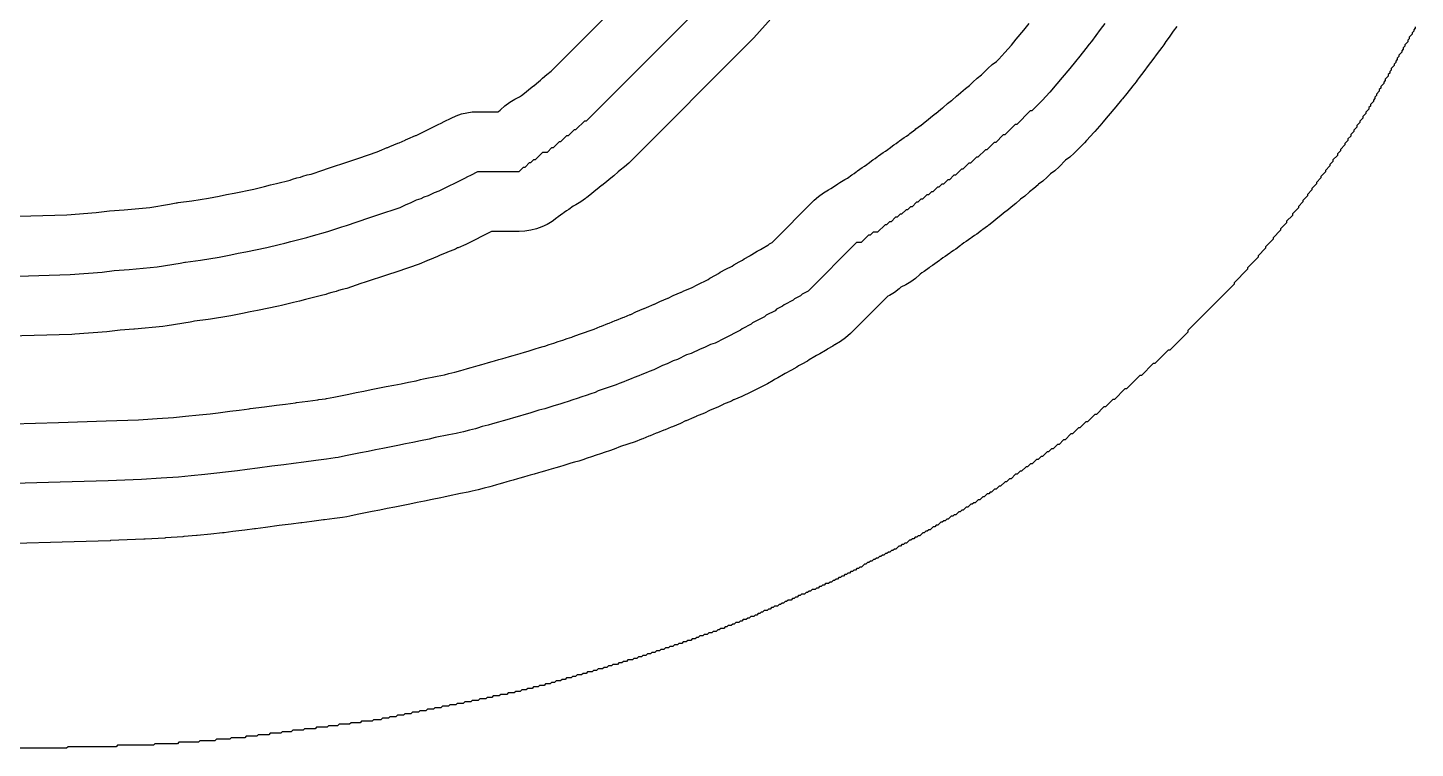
# Model space of a CAD drawing. Header units: millimetres. Extents: x 0 to 1800, y 0 to 406.
# Drawn here: x 906.4 to 999.1, y 51.6 to 99.7 of the extents above; entities that cross this region are included whole.
import ezdxf

# ---------------------------------------------------------------- set-up
doc = ezdxf.new("R2010")
doc.units = ezdxf.units.MM
for name, color, linetype in [('CENTERLINE', 1, 'Continuous'), ('GROOVE_8MM', 3, 'Continuous'), ('OUTLINE', 7, 'Continuous')]:
    doc.layers.add(name, color=color, linetype=linetype)

msp = doc.modelspace()

# ---------------------------------------------------------------- linework, layer by layer
at = {"layer": 'CENTERLINE'}
for points in [[(905.052, 83.129), (909.231, 83.249), (911.375, 83.413), (912.175, 83.513), (913.178, 83.591), (915.056, 83.761), (916.587, 84.017), (916.885, 84.076), (916.946, 84.085), (917.95, 84.21), (919.187, 84.417), (919.967, 84.572), (920.467, 84.672), (920.967, 84.772), (922.379, 85.055), (923.187, 85.257), (923.587, 85.357), (923.987, 85.457), (925.046, 85.722), (925.346, 85.822), (925.746, 85.922), (926.046, 86.022), (926.446, 86.122), (927.39, 86.436), (927.69, 86.536), (929.181, 87.033), (929.181, 87.033), (929.79, 87.236), (931.281, 87.733), (931.681, 87.933), (931.981, 88.033), (932.381, 88.233), (932.681, 88.333), (932.881, 88.433), (933.181, 88.533), (933.581, 88.733), (933.881, 88.833), (935.605, 89.695), (935.805, 89.795), (936.005, 89.895), (936.473, 90.129), (939.222, 90.129), (939.522, 90.429), (939.622, 90.429), (939.922, 90.729), (940.022, 90.729), (940.222, 90.929), (940.322, 90.929), (940.822, 91.429), (941.122, 91.429), (941.422, 91.729), (941.522, 91.729), (941.922, 92.129), (942.022, 92.129), (942.422, 92.529), (942.522, 92.529), (942.922, 92.929), (943.022, 92.929), (943.622, 93.529), (943.722, 93.529), (951.927, 101.735)], [(978.359, 100.01), (978.059, 99.61), (977.759, 99.21), (977.459, 98.81), (977.325, 98.631), (977.098, 98.347), (976.698, 97.847), (976.408, 97.485), (976.021, 97.021), (975.521, 96.421), (975.157, 95.984), (974.679, 95.438), (974.173, 94.875), (973.478, 94.181), (973.378, 94.181), (972.478, 93.281), (972.378, 93.281), (971.678, 92.581), (971.578, 92.581), (971.078, 92.081), (970.978, 92.081), (970.478, 91.581), (970.378, 91.581), (969.878, 91.081), (969.778, 91.081), (969.378, 90.681), (969.278, 90.681), (968.878, 90.281), (968.778, 90.281), (968.378, 89.881), (968.278, 89.881), (967.978, 89.581), (967.878, 89.581), (967.578, 89.281), (967.478, 89.281), (967.278, 89.081), (967.178, 89.081), (966.878, 88.781), (966.778, 88.781), (966.578, 88.581), (966.478, 88.581), (966.178, 88.281), (966.078, 88.281), (965.878, 88.081), (965.778, 88.081), (965.478, 87.781), (965.378, 87.781), (965.178, 87.581), (965.078, 87.581), (964.778, 87.281), (964.678, 87.281), (964.478, 87.081), (964.378, 87.081), (964.078, 86.781), (963.978, 86.781), (963.778, 86.581), (963.678, 86.581), (963.178, 86.081), (962.878, 86.081), (962.678, 85.881), (962.578, 85.881), (962.078, 85.381), (961.778, 85.381), (958.53, 82.132), (958.13, 81.932), (958.03, 81.832), (957.63, 81.632), (957.53, 81.532), (956.93, 81.232), (956.83, 81.132), (956.43, 80.932), (956.33, 80.832), (955.73, 80.532), (955.63, 80.432), (954.83, 80.032), (954.73, 79.932), (954.13, 79.632), (954.03, 79.532), (952.919, 78.976), (952.919, 78.976), (952.319, 78.676), (952.019, 78.576), (951.619, 78.376), (951.319, 78.276), (950.719, 77.976), (950.419, 77.876), (949.819, 77.576), (949.519, 77.476), (949.119, 77.276), (948.819, 77.176), (948.219, 76.876), (947.919, 76.776), (947.719, 76.676), (947.419, 76.576), (947.219, 76.476), (946.919, 76.376), (946.719, 76.276), (946.419, 76.176), (946.219, 76.076), (945.919, 75.976), (945.719, 75.876), (944.519, 75.476), (944.319, 75.376), (944.31, 75.374), (944.01, 75.274), (943.71, 75.174), (943.41, 75.074), (943.11, 74.974), (942.81, 74.874), (942.51, 74.774), (942.21, 74.674), (941.954, 74.588), (941.554, 74.488), (940.954, 74.288), (940.554, 74.188), (939.954, 73.988), (939.554, 73.888), (939.254, 73.788), (938.854, 73.688), (938.554, 73.588), (938.154, 73.488), (937.854, 73.388), (937.454, 73.288), (937.154, 73.188), (936.754, 73.088), (936.454, 72.988), (936.313, 72.953), (935.913, 72.853), (935.513, 72.753), (935.121, 72.655), (935.033, 72.637), (934.533, 72.537), (933.621, 72.355), (933.221, 72.255), (932.633, 72.137), (932.133, 72.037), (931.633, 71.937), (931.133, 71.837), (930.133, 71.637), (929.633, 71.537), (929.133, 71.437), (928.633, 71.337), (927.633, 71.137), (927.133, 71.037), (926.933, 70.997), (926.354, 70.925), (925.654, 70.825), (924.854, 70.725), (924.154, 70.625), (923.508, 70.544), (922.708, 70.444), (921.754, 70.325), (921.054, 70.225), (920.408, 70.144), (919.608, 70.044), (919.024, 69.971), (918.241, 69.893), (917.32, 69.801), (916.47, 69.724), (915.319, 69.641), (913.995, 69.559), (911.779, 69.47), (908.572, 69.373), (905.44, 69.281)]]:
    msp.add_lwpolyline(points, dxfattribs=at)
at = {"layer": 'GROOVE_8MM'}
for points in [[(904.995, 87.129), (909.02, 87.244), (910.973, 87.394), (911.679, 87.483), (911.868, 87.502), (912.844, 87.577), (914.546, 87.731), (915.866, 87.951), (916.101, 87.999), (916.32, 88.036), (916.381, 88.045), (916.45, 88.054), (917.373, 88.169), (918.466, 88.351), (919.182, 88.495), (919.682, 88.595), (920.182, 88.695), (921.501, 88.959), (922.217, 89.137), (922.617, 89.237), (923.017, 89.337), (923.926, 89.565), (924.081, 89.616), (924.375, 89.702), (924.626, 89.765), (924.781, 89.816), (925.075, 89.902), (925.326, 89.965), (926.125, 90.231), (926.425, 90.331), (927.916, 90.828), (927.916, 90.828), (928.525, 91.031), (929.747, 91.438), (929.892, 91.511), (930.416, 91.728), (930.447, 91.738), (930.592, 91.811), (931.116, 92.028), (931.204, 92.057), (931.616, 92.228), (931.647, 92.238), (931.792, 92.311), (932.316, 92.528), (932.347, 92.538), (933.816, 93.273), (934.016, 93.373), (934.216, 93.473), (934.684, 93.707), (935.023, 93.857), (935.374, 93.975), (935.735, 94.061), (936.102, 94.112), (936.473, 94.129), (937.823, 94.129), (937.857, 94.15), (937.966, 94.23), (937.993, 94.258), (938.284, 94.521), (938.599, 94.755), (938.936, 94.957), (939.263, 95.111), (939.384, 95.221), (939.699, 95.455), (939.703, 95.457), (939.884, 95.621), (940.199, 95.855), (940.203, 95.857), (940.384, 96.021), (940.666, 96.23), (940.793, 96.358), (941.084, 96.621), (941.366, 96.83), (949.025, 104.489)], [(956.254, 100.564), (954.901, 99.059), (954.756, 98.907), (946.55, 90.701), (946.259, 90.437), (945.977, 90.228), (945.85, 90.101), (945.559, 89.837), (945.244, 89.603), (945.24, 89.601), (945.059, 89.437), (944.744, 89.203), (944.74, 89.201), (944.559, 89.037), (944.244, 88.803), (944.24, 88.801), (944.059, 88.637), (943.744, 88.403), (943.709, 88.383), (943.659, 88.337), (943.344, 88.103), (943.007, 87.901), (942.838, 87.822), (942.544, 87.603), (942.386, 87.509), (942.244, 87.403), (942.209, 87.383), (942.159, 87.337), (941.844, 87.103), (941.809, 87.083), (941.759, 87.037), (941.444, 86.803), (941.107, 86.601), (940.752, 86.434), (940.383, 86.301), (940.002, 86.206), (939.614, 86.148), (939.222, 86.129), (937.417, 86.129), (937.394, 86.118), (935.67, 85.256), (935.146, 85.039), (935.116, 85.029), (934.97, 84.956), (934.446, 84.739), (934.358, 84.709), (933.946, 84.539), (933.916, 84.529), (933.77, 84.456), (933.246, 84.239), (933.216, 84.229), (933.07, 84.156), (932.546, 83.939), (931.054, 83.441), (930.446, 83.239), (928.954, 82.741), (928.654, 82.641), (927.71, 82.327), (927.416, 82.241), (927.165, 82.178), (927.01, 82.127), (926.716, 82.041), (926.465, 81.978), (926.31, 81.927), (926.016, 81.841), (924.957, 81.576), (924.557, 81.476), (924.157, 81.376), (923.349, 81.174), (923.163, 81.133), (921.751, 80.85), (921.251, 80.75), (920.751, 80.65), (919.971, 80.494), (919.845, 80.471), (918.608, 80.265), (918.446, 80.241), (917.541, 80.128), (917.371, 80.094), (917.245, 80.071), (915.714, 79.816), (915.418, 79.778), (913.54, 79.607), (913.485, 79.602), (912.577, 79.533), (911.871, 79.444), (911.682, 79.425), (909.538, 79.26), (909.345, 79.25), (905.167, 79.131)], [(905.381, 73.281), (908.453, 73.371), (911.639, 73.468), (913.791, 73.554), (915.052, 73.632), (916.146, 73.711), (916.94, 73.783), (917.843, 73.873), (918.577, 73.947), (919.111, 74.013), (919.911, 74.113), (920.523, 74.19), (921.188, 74.285), (921.258, 74.294), (922.211, 74.413), (923.011, 74.513), (923.623, 74.59), (924.288, 74.685), (924.358, 74.694), (925.123, 74.79), (925.788, 74.885), (925.858, 74.894), (926.292, 74.948), (926.349, 74.96), (926.849, 75.06), (927.849, 75.26), (928.349, 75.36), (928.849, 75.46), (929.349, 75.56), (930.349, 75.76), (930.849, 75.86), (931.349, 75.96), (931.849, 76.06), (932.343, 76.159), (932.651, 76.236), (932.837, 76.277), (933.749, 76.46), (934.243, 76.559), (934.543, 76.634), (934.943, 76.734), (935.335, 76.832), (935.49, 76.883), (935.784, 76.969), (936.035, 77.032), (936.19, 77.083), (936.484, 77.169), (936.735, 77.232), (936.89, 77.283), (937.184, 77.369), (937.435, 77.432), (937.59, 77.483), (937.884, 77.569), (938.135, 77.632), (938.29, 77.683), (938.584, 77.769), (938.835, 77.832), (939.29, 77.983), (939.584, 78.069), (939.835, 78.132), (940.29, 78.283), (940.584, 78.369), (940.835, 78.432), (940.946, 78.468), (941.246, 78.568), (941.546, 78.668), (941.846, 78.768), (942.146, 78.868), (942.446, 78.968), (942.746, 79.068), (942.842, 79.1), (943.254, 79.271), (944.242, 79.6), (944.654, 79.771), (944.742, 79.8), (945.154, 79.971), (945.242, 80), (945.654, 80.171), (945.742, 80.2), (946.154, 80.371), (946.242, 80.4), (946.654, 80.571), (946.684, 80.581), (947.03, 80.754), (947.554, 80.971), (947.584, 80.981), (947.73, 81.054), (948.254, 81.271), (948.284, 81.281), (948.63, 81.454), (949.154, 81.671), (949.184, 81.681), (949.53, 81.854), (950.054, 82.071), (950.084, 82.081), (950.23, 82.154), (950.754, 82.371), (950.784, 82.381), (951.13, 82.554), (951.13, 82.554), (951.858, 82.918), (951.968, 82.998), (952.341, 83.21), (952.558, 83.318), (952.668, 83.398), (953.041, 83.61), (953.458, 83.818), (953.568, 83.898), (953.941, 84.11), (954.158, 84.218), (954.268, 84.298), (954.641, 84.51), (954.658, 84.518), (954.768, 84.598), (955.141, 84.81), (955.358, 84.918), (955.468, 84.998), (955.841, 85.21), (955.858, 85.218), (955.968, 85.298), (956.131, 85.39), (958.95, 88.209), (959.241, 88.473), (959.556, 88.707), (959.893, 88.908), (960.062, 88.988), (960.356, 89.207), (960.514, 89.301), (960.656, 89.407), (960.993, 89.608), (961.162, 89.688), (961.456, 89.907), (961.614, 90.001), (961.756, 90.107), (961.791, 90.127), (961.841, 90.173), (962.156, 90.407), (962.314, 90.501), (962.456, 90.607), (962.491, 90.627), (962.541, 90.673), (962.856, 90.907), (963.014, 91.001), (963.156, 91.107), (963.191, 91.127), (963.241, 91.173), (963.556, 91.407), (963.714, 91.501), (963.856, 91.607), (963.891, 91.627), (963.941, 91.673), (964.256, 91.907), (964.414, 92.001), (964.556, 92.107), (964.591, 92.127), (964.641, 92.173), (964.956, 92.407), (965.114, 92.501), (965.256, 92.607), (965.291, 92.627), (965.341, 92.673), (965.656, 92.907), (965.691, 92.927), (965.741, 92.973), (966.056, 93.207), (966.06, 93.209), (966.241, 93.373), (966.556, 93.607), (966.56, 93.609), (966.741, 93.773), (967.056, 94.007), (967.06, 94.009), (967.241, 94.173), (967.523, 94.382), (967.55, 94.409), (967.841, 94.673), (968.123, 94.882), (968.15, 94.909), (968.441, 95.173), (968.723, 95.382), (968.75, 95.409), (969.041, 95.673), (969.323, 95.882), (969.55, 96.109), (969.841, 96.373), (970.123, 96.582), (970.55, 97.009), (970.841, 97.273), (971.123, 97.482), (971.27, 97.629), (971.687, 98.093), (972.115, 98.582), (972.448, 98.981), (972.948, 99.581), (973.309, 100.015)], [(983.165, 99.818), (982.932, 99.507), (982.793, 99.299), (982.665, 99.118), (982.432, 98.807), (982.293, 98.599), (982.165, 98.418), (981.859, 98.01), (981.559, 97.61), (981.259, 97.21), (980.959, 96.81), (980.659, 96.41), (980.525, 96.231), (980.449, 96.133), (980.221, 95.848), (979.821, 95.348), (979.531, 94.986), (979.481, 94.924), (979.094, 94.46), (978.594, 93.86), (978.23, 93.424), (978.168, 93.35), (977.689, 92.804), (977.652, 92.762), (977.146, 92.199), (977.001, 92.046), (976.307, 91.352), (976.016, 91.089), (975.734, 90.88), (975.307, 90.452), (975.016, 90.189), (974.734, 89.98), (974.507, 89.752), (974.216, 89.489), (973.934, 89.28), (973.907, 89.252), (973.616, 88.989), (973.334, 88.78), (973.307, 88.752), (973.016, 88.489), (972.734, 88.28), (972.707, 88.252), (972.416, 87.989), (972.101, 87.755), (972.097, 87.752), (971.916, 87.589), (971.601, 87.355), (971.597, 87.352), (971.416, 87.189), (971.101, 86.955), (971.097, 86.952), (970.916, 86.789), (970.601, 86.555), (970.566, 86.534), (970.516, 86.489), (970.201, 86.255), (970.166, 86.234), (970.116, 86.189), (969.801, 85.955), (969.643, 85.86), (969.501, 85.755), (969.466, 85.734), (969.416, 85.689), (969.101, 85.455), (968.943, 85.36), (968.801, 85.255), (968.766, 85.234), (968.716, 85.189), (968.401, 84.955), (968.243, 84.86), (968.101, 84.755), (968.066, 84.734), (968.016, 84.689), (967.701, 84.455), (967.543, 84.36), (967.401, 84.255), (967.366, 84.234), (967.316, 84.189), (967.001, 83.955), (966.843, 83.86), (966.701, 83.755), (966.666, 83.734), (966.616, 83.689), (966.301, 83.455), (966.143, 83.36), (966.034, 83.28), (966.007, 83.252), (965.716, 82.989), (965.401, 82.755), (965.064, 82.553), (964.737, 82.398), (964.616, 82.289), (964.301, 82.055), (963.964, 81.853), (963.857, 81.802), (961.358, 79.303), (961.039, 79.017), (960.691, 78.766), (960.318, 78.554), (960.301, 78.546), (960.191, 78.466), (959.818, 78.254), (959.801, 78.246), (959.691, 78.166), (959.318, 77.954), (959.101, 77.846), (958.991, 77.766), (958.618, 77.554), (958.601, 77.546), (958.491, 77.466), (958.118, 77.254), (957.901, 77.146), (957.791, 77.066), (957.418, 76.854), (957.001, 76.646), (956.891, 76.566), (956.518, 76.354), (956.301, 76.246), (956.191, 76.166), (955.818, 75.954), (954.708, 75.399), (954.108, 75.099), (953.584, 74.882), (953.553, 74.872), (953.408, 74.799), (952.884, 74.582), (952.853, 74.572), (952.508, 74.399), (951.984, 74.182), (951.953, 74.172), (951.608, 73.999), (951.084, 73.782), (951.053, 73.772), (950.908, 73.699), (950.384, 73.482), (950.353, 73.472), (950.008, 73.299), (949.484, 73.082), (949.396, 73.052), (948.984, 72.882), (948.896, 72.852), (948.484, 72.682), (948.396, 72.652), (947.984, 72.482), (947.896, 72.452), (947.484, 72.282), (947.396, 72.252), (946.984, 72.082), (945.996, 71.752), (945.584, 71.582), (945.275, 71.479), (944.975, 71.379), (944.675, 71.279), (944.375, 71.179), (944.075, 71.079), (943.775, 70.979), (943.475, 70.879), (943.219, 70.794), (942.925, 70.708), (942.674, 70.645), (942.219, 70.494), (941.925, 70.408), (941.674, 70.345), (941.219, 70.194), (940.925, 70.108), (940.674, 70.045), (940.519, 69.994), (940.225, 69.908), (939.974, 69.845), (939.819, 69.794), (939.525, 69.708), (939.274, 69.645), (939.119, 69.594), (938.825, 69.508), (938.574, 69.445), (938.419, 69.394), (938.125, 69.308), (937.874, 69.245), (937.719, 69.194), (937.425, 69.108), (937.283, 69.072), (936.883, 68.972), (936.483, 68.872), (936.091, 68.774), (935.906, 68.733), (935.818, 68.715), (935.318, 68.615), (934.499, 68.451), (934.191, 68.374), (934.006, 68.333), (933.418, 68.215), (932.918, 68.115), (932.418, 68.015), (931.918, 67.915), (930.918, 67.715), (930.418, 67.615), (929.918, 67.515), (929.418, 67.415), (928.418, 67.215), (927.918, 67.115), (927.718, 67.075), (927.43, 67.028), (926.885, 66.96), (926.219, 66.865), (926.15, 66.856), (925.385, 66.76), (924.719, 66.665), (924.65, 66.656), (924.004, 66.575), (923.204, 66.475), (922.285, 66.36), (921.619, 66.265), (921.55, 66.256), (920.904, 66.175), (920.104, 66.075), (919.52, 66.002), (919.422, 65.991), (918.639, 65.913), (917.718, 65.821), (917.683, 65.817), (916.832, 65.74), (916.755, 65.734), (915.604, 65.652), (915.569, 65.649), (914.245, 65.566), (914.155, 65.562), (911.939, 65.473), (911.9, 65.472), (908.694, 65.375), (905.558, 65.282)]]:
    msp.add_lwpolyline(points, dxfattribs=at)
at = {"layer": 'OUTLINE'}
msp.add_lwpolyline([(999.1, 99.805), (999.1, 99.705), (999, 99.605), (999, 99.505), (998.9, 99.405), (998.9, 99.305), (998.7, 99.105), (998.7, 99.005), (998.6, 98.905), (998.6, 98.805), (998.4, 98.605), (998.4, 98.505), (998.3, 98.405), (998.3, 98.305), (998.2, 98.205), (998.2, 98.105), (998, 97.905), (998, 97.805), (997.9, 97.705), (997.9, 97.605), (997.8, 97.505), (997.8, 97.405), (997.7, 97.305), (997.7, 97.205), (997.5, 97.005), (997.5, 96.905), (997.4, 96.805), (997.4, 96.705), (997.3, 96.605), (997.3, 96.505), (997.1, 96.305), (997.1, 96.205), (997, 96.105), (997, 96.005), (996.8, 95.805), (996.8, 95.705), (996.7, 95.605), (996.7, 95.505), (996.5, 95.305), (996.5, 95.205), (996.4, 95.105), (996.4, 95.005), (996.3, 94.905), (996.3, 94.805), (996.1, 94.605), (996.1, 94.505), (996, 94.405), (996, 94.305), (995.8, 94.105), (995.8, 94.005), (995.6, 93.805), (995.6, 93.705), (995.4, 93.505), (995.4, 93.405), (995.2, 93.205), (995.2, 93.105), (995, 92.905), (995, 92.805), (994.8, 92.605), (994.8, 92.505), (994.6, 92.305), (994.6, 92.205), (994.4, 92.005), (994.4, 91.905), (994.1, 91.605), (994.1, 91.505), (993.9, 91.305), (993.9, 91.205), (993.6, 90.905), (993.6, 90.805), (993.4, 90.605), (993.4, 90.505), (993.1, 90.205), (993.1, 90.105), (992.8, 89.805), (992.8, 89.705), (992.5, 89.405), (992.5, 89.305), (992.2, 89.005), (992.2, 88.905), (991.9, 88.605), (991.9, 88.505), (991.6, 88.205), (991.6, 88.105), (991.3, 87.805), (991.3, 87.705), (990.9, 87.305), (990.9, 87.205), (990.5, 86.805), (990.5, 86.705), (990.1, 86.305), (990.1, 86.205), (989.6, 85.705), (989.6, 85.605), (989.1, 85.105), (989.1, 85.005), (988.6, 84.505), (988.6, 84.405), (987.9, 83.705), (987.9, 83.605), (987, 82.705), (987, 82.605), (983.9, 79.505), (983.9, 79.405), (982.7, 78.205), (982.6, 78.205), (981.7, 77.305), (981.6, 77.305), (980.8, 76.505), (980.7, 76.505), (979.8, 75.605), (979.7, 75.605), (979, 74.905), (978.9, 74.905), (978.4, 74.405), (978.3, 74.405), (977.8, 73.905), (977.7, 73.905), (977.2, 73.405), (977.1, 73.405), (976.7, 73.005), (976.6, 73.005), (976.2, 72.605), (976.1, 72.605), (975.7, 72.205), (975.6, 72.205), (975.3, 71.905), (975.2, 71.905), (974.9, 71.605), (974.8, 71.605), (974.6, 71.405), (974.5, 71.405), (974.2, 71.105), (974.1, 71.105), (973.9, 70.905), (973.8, 70.905), (973.5, 70.605), (973.4, 70.605), (973.2, 70.405), (973.1, 70.405), (972.8, 70.105), (972.7, 70.105), (972.5, 69.905), (972.4, 69.905), (972.1, 69.605), (972, 69.605), (971.8, 69.405), (971.7, 69.405), (971.4, 69.105), (971.3, 69.105), (971.1, 68.905), (971, 68.905), (970.8, 68.705), (970.7, 68.705), (970.6, 68.605), (970.5, 68.605), (970.3, 68.405), (970.2, 68.405), (970, 68.205), (969.9, 68.205), (969.7, 68.005), (969.6, 68.005), (969.5, 67.905), (969.4, 67.905), (969.2, 67.705), (969.1, 67.705), (968.9, 67.505), (968.8, 67.505), (968.7, 67.405), (968.6, 67.405), (968.4, 67.205), (968.3, 67.205), (968.2, 67.105), (968.1, 67.105), (967.9, 66.905), (967.8, 66.905), (967.7, 66.805), (967.6, 66.805), (967.5, 66.705), (967.4, 66.705), (967.2, 66.505), (967.1, 66.505), (967, 66.405), (966.9, 66.405), (966.7, 66.205), (966.6, 66.205), (966.5, 66.105), (966.4, 66.105), (966.3, 66.005), (966.2, 66.005), (966, 65.805), (965.9, 65.805), (965.8, 65.705), (965.7, 65.705), (965.6, 65.605), (965.5, 65.605), (965.4, 65.505), (965.3, 65.505), (965.1, 65.305), (965, 65.305), (964.9, 65.205), (964.8, 65.205), (964.7, 65.105), (964.6, 65.105), (964.4, 64.905), (964.3, 64.905), (964.2, 64.805), (964.1, 64.805), (964, 64.705), (963.9, 64.705), (963.8, 64.605), (963.7, 64.605), (963.6, 64.505), (963.5, 64.505), (963.4, 64.405), (963.3, 64.405), (963.2, 64.305), (963.1, 64.305), (963, 64.205), (962.9, 64.205), (962.8, 64.105), (962.7, 64.105), (962.6, 64.005), (962.5, 64.005), (962.4, 63.905), (962.3, 63.905), (962.1, 63.705), (962, 63.705), (961.9, 63.605), (961.8, 63.605), (961.7, 63.505), (961.6, 63.505), (961.5, 63.405), (961.4, 63.405), (961.3, 63.305), (961.2, 63.305), (961.1, 63.205), (961, 63.205), (960.9, 63.105), (960.8, 63.105), (960.7, 63.005), (960.6, 63.005), (960.5, 62.905), (960.4, 62.905), (960.3, 62.805), (960.2, 62.805), (960.1, 62.705), (960, 62.705), (959.9, 62.605), (959.7, 62.605), (959.6, 62.505), (959.5, 62.505), (959.4, 62.405), (959.3, 62.405), (959.2, 62.305), (959.1, 62.305), (959, 62.205), (958.8, 62.205), (958.7, 62.105), (958.6, 62.105), (958.5, 62.005), (958.4, 62.005), (958.3, 61.905), (958.1, 61.905), (958, 61.805), (957.9, 61.805), (957.8, 61.705), (957.7, 61.705), (957.6, 61.605), (957.5, 61.605), (957.4, 61.505), (957.2, 61.505), (957.1, 61.405), (957, 61.405), (956.9, 61.305), (956.8, 61.305), (956.7, 61.205), (956.6, 61.205), (956.5, 61.105), (956.3, 61.105), (956.2, 61.005), (956.1, 61.005), (956, 60.905), (955.9, 60.905), (955.8, 60.805), (955.6, 60.805), (955.5, 60.705), (955.4, 60.705), (955.3, 60.605), (955.2, 60.605), (955.1, 60.505), (955, 60.505), (954.9, 60.405), (954.7, 60.405), (954.6, 60.305), (954.5, 60.305), (954.4, 60.205), (954.2, 60.205), (954.1, 60.105), (954, 60.105), (953.9, 60.005), (953.7, 60.005), (953.6, 59.905), (953.5, 59.905), (953.4, 59.805), (953.2, 59.805), (953.1, 59.705), (953, 59.705), (952.9, 59.605), (952.7, 59.605), (952.6, 59.505), (952.5, 59.505), (952.4, 59.405), (952.2, 59.405), (952.1, 59.305), (951.9, 59.305), (951.8, 59.205), (951.6, 59.205), (951.5, 59.105), (951.3, 59.105), (951.2, 59.005), (951.1, 59.005), (951, 58.905), (950.8, 58.905), (950.7, 58.805), (950.5, 58.805), (950.4, 58.705), (950.2, 58.705), (950.1, 58.605), (949.9, 58.605), (949.8, 58.505), (949.6, 58.505), (949.5, 58.405), (949.3, 58.405), (949.2, 58.305), (949, 58.305), (948.9, 58.205), (948.7, 58.205), (948.6, 58.105), (948.4, 58.105), (948.3, 58.005), (948.1, 58.005), (948, 57.905), (947.8, 57.905), (947.7, 57.805), (947.5, 57.805), (947.4, 57.705), (947.2, 57.705), (947.1, 57.605), (946.9, 57.605), (946.8, 57.505), (946.5, 57.505), (946.4, 57.405), (946.2, 57.405), (946.1, 57.305), (945.9, 57.305), (945.8, 57.205), (945.5, 57.205), (945.4, 57.105), (945.2, 57.105), (945.1, 57.005), (944.9, 57.005), (944.8, 56.905), (944.5, 56.905), (944.4, 56.805), (944.2, 56.805), (944.1, 56.705), (943.8, 56.705), (943.7, 56.605), (943.5, 56.605), (943.4, 56.505), (943.1, 56.505), (943, 56.405), (942.8, 56.405), (942.7, 56.305), (942.4, 56.305), (942.3, 56.205), (942.1, 56.205), (942, 56.105), (941.7, 56.105), (941.6, 56.005), (941.4, 56.005), (941.3, 55.905), (941, 55.905), (940.9, 55.805), (940.6, 55.805), (940.5, 55.705), (940.2, 55.705), (940.1, 55.605), (939.8, 55.605), (939.7, 55.505), (939.4, 55.505), (939.3, 55.405), (939, 55.405), (938.9, 55.305), (938.5, 55.305), (938.4, 55.205), (938, 55.205), (937.9, 55.105), (937.5, 55.105), (937.4, 55.005), (937.1, 55.005), (937, 54.905), (936.6, 54.905), (936.5, 54.805), (936.1, 54.805), (936, 54.705), (935.6, 54.705), (935.5, 54.605), (935.1, 54.605), (935, 54.505), (934.6, 54.505), (934.5, 54.405), (934.1, 54.405), (934, 54.305), (933.6, 54.305), (933.5, 54.205), (933.1, 54.205), (933, 54.105), (932.6, 54.105), (932.5, 54.005), (932.1, 54.005), (932, 53.905), (931.6, 53.905), (931.5, 53.805), (931.1, 53.805), (931, 53.705), (930.6, 53.705), (930.5, 53.605), (930.1, 53.605), (930, 53.505), (929.5, 53.505), (929.4, 53.405), (928.7, 53.405), (928.6, 53.305), (928, 53.305), (927.9, 53.205), (927.2, 53.205), (927.1, 53.105), (926.5, 53.105), (926.4, 53.005), (925.7, 53.005), (925.6, 52.905), (924.9, 52.905), (924.8, 52.805), (924.1, 52.805), (924, 52.705), (923.4, 52.705), (923.3, 52.605), (922.6, 52.605), (922.5, 52.505), (921.8, 52.505), (921.7, 52.405), (921, 52.405), (920.9, 52.305), (920, 52.305), (919.9, 52.205), (919, 52.205), (918.9, 52.105), (917.9, 52.105), (917.8, 52.005), (916.5, 52.005), (916.4, 51.905), (914.9, 51.905), (914.8, 51.805), (912.4, 51.805), (912.3, 51.705), (909.1, 51.705), (909, 51.605), (905.7, 51.605)], dxfattribs=at)

doc.saveas('drawing.dxf')
